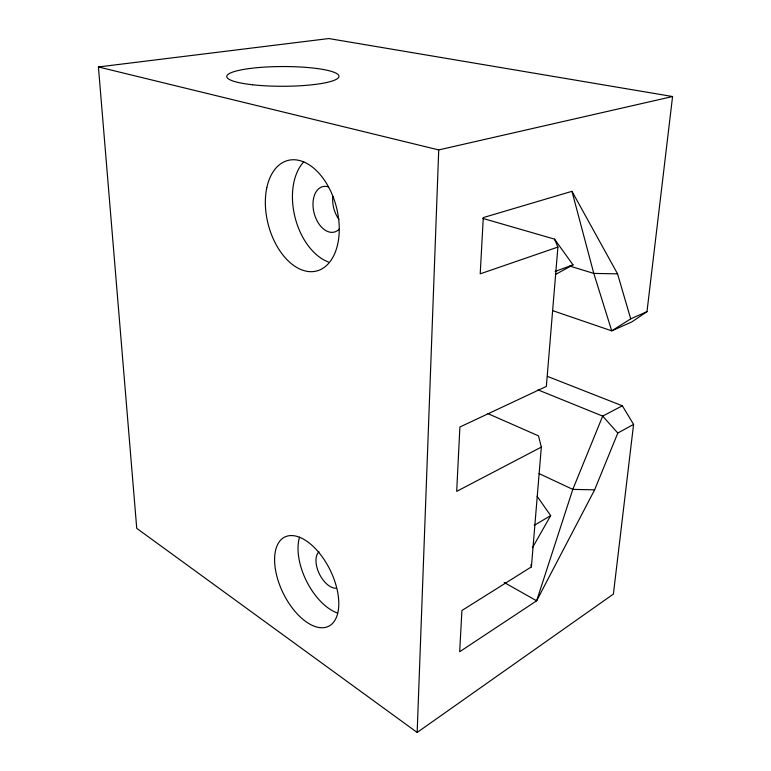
<?xml version="1.0" encoding="UTF-8"?>
<svg xmlns="http://www.w3.org/2000/svg" width="771" height="771" viewBox="0 0 771 771"><rect width="100%" height="100%" fill="white"/><g stroke="black" fill="none" stroke-linecap="round" stroke-linejoin="round"><path stroke-width="1.16" d="M672.572 96.529L328.822 38.55L98.428 66.961L136.737 528.347L417.159 732.45L438.728 149.921L672.572 96.529L646.985 311.667L631.883 321.883L611.731 330.855L552.547 310.597M547.516 376.421L622.351 405.797L633.579 424.387L617.802 433.051L594.624 489.845L536.645 600.802L459.67 651.736L461.916 610.497L531.412 566.878L541.329 447.093L538.505 435.866L487.898 413.622M482.916 218.434L554.503 239.116L557.896 247.077L546.35 386.416L459.892 427.018L456.692 491.378L541.329 447.093M633.579 424.387L613.398 594.075L417.159 732.45M532.433 547.767L550.687 515.616L537.117 496.302M646.985 311.667L630.707 318.857L611.731 330.855L593.795 273.416L571.966 191.314L483.282 217.586L480.217 273.84L557.896 247.077M534.178 525.379L550.687 515.616M555.775 274.322L573.017 264.877L554.503 239.116M622.351 405.797L602.681 416.109L572.805 489.383L536.645 600.802L504.195 582.5M555.13 271.431L573.017 264.877M630.707 318.857L617.552 273.85L593.795 273.416L569.615 266.034M594.624 489.845L572.805 489.383L539.045 473.587M98.428 66.961L438.728 149.921M538.052 389.904L602.681 416.109L617.802 433.051M571.966 191.314L617.552 273.85M530.949 564.536L531.412 566.878M338.903 219.321A23.091 14.967 75.9 0 1 332.821 196.306M339.375 228.948A23.448 14.88 75.7 0 1 314.173 213.326A23.448 14.88 75.7 0 1 328.234 186.823M328.446 261.995A55.936 35.514 75.7 0 1 294.936 216.911A55.936 35.514 75.7 0 1 303.726 161.91M336.098 588.196A20.46 11.131 63.6 0 1 319.155 573.479A20.46 11.131 63.6 0 1 318.992 551.843M337.669 613.118A48.814 26.571 63.6 0 1 306.627 581.353A48.814 26.571 63.6 0 1 299.534 537.194M252.599 84.771A56.11 9.869 -0.1 0 0 338.893 76.84A56.11 9.869 -0.1 0 0 257.042 67.694A56.11 9.869 -0.1 0 0 252.599 84.771M266.785 187.816A57.112 35.177 75.4 0 0 311.195 271.691A57.112 35.177 75.4 0 0 328.928 187.652A57.112 35.177 75.4 0 0 266.785 187.816M274.592 558.975A49.701 26.166 63.9 0 0 322.249 627.758A49.701 26.166 63.9 0 0 323.242 558.281A49.701 26.166 63.9 0 0 274.592 558.975"/></g></svg>
